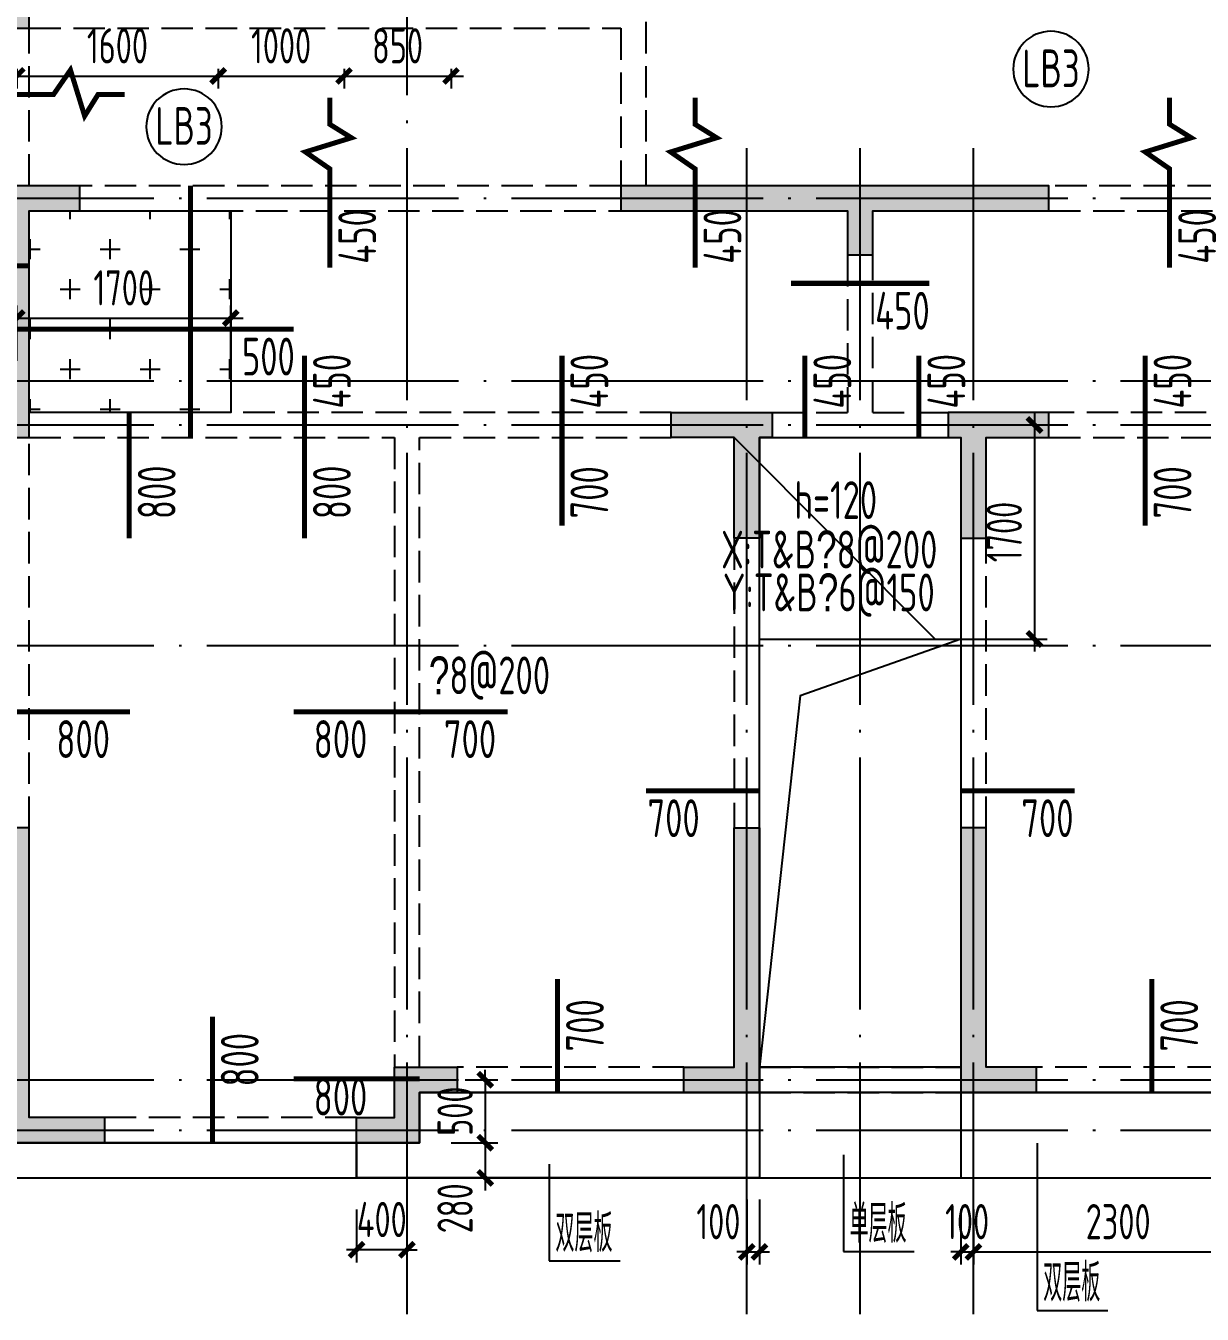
# Model space of a CAD drawing. Extents: x 154268 to 5133249, y -1832900 to 601179.
# Drawn here: x 297262 to 306609, y 551787 to 562019 of the extents above; entities that cross this region are included whole.
import ezdxf
from ezdxf.enums import TextEntityAlignment as Align

# ---------------------------------------------------------------- set-up
doc = ezdxf.new("R2010")
doc.units = 0
doc.header["$LTSCALE"] = 1000
doc.linetypes.add('DASH', pattern=[0.35, 0.25, -0.1])
doc.linetypes.add('DOTE', pattern=[2.42, 2, -0.2, 0.02, -0.2])
for name, color, linetype in [('A-ANNO-AXIS', 94, 'Continuous'), ('A-ANNO-DOTE', 15, 'DOTE'), ('DIM', 3, 'Continuous'), ('FLOOR_NUM', 7, 'Continuous'), ('HATCH', 254, 'Continuous'), ('S-BASE-SING-实线', 7, 'Continuous'), ('S-BEAM-实线', 4, 'Continuous'), ('S-FLOOR-UP-文字', 7, 'Continuous'), ('S-FLOOR-UP-标注', 3, 'Continuous'), ('S-FLOOR-UP-钢筋', 13, 'Continuous'), ('S-FLOOR-说明', 7, 'Continuous'), ('S-HOLE-洞口', 20, 'Continuous'), ('S-WALL-砼墙', 60, 'Continuous'), ('THIN', 7, 'Continuous'), ('WCOL', 7, 'Continuous'), ('卫生间边线', 2, 'Continuous')]:
    doc.layers.add(name, color=color, linetype=linetype)
doc.styles.add('DIM_FONT', font='SIMPLEX', dxfattribs={"width": 0.7, "bigfont": 'GBCBIG'})
doc.styles.add('TSSD_Dimension', font='tssdeng.shx', dxfattribs={"width": 0.7, "bigfont": 'Hztxt.shx'})
doc.styles.add('TSSD_Label', font='tssdeng.shx', dxfattribs={"width": 0.7, "bigfont": 'hztxt.shx'})
doc.styles.add('TSSD_Num', font='tssdeng.shx', dxfattribs={"width": 0.7, "bigfont": 'Hztxt.shx'})
doc.dimstyles.get("Standard").update_dxf_attribs({"dimtxt": 300, "dimasz": 100, "dimexe": 100, "dimexo": 250, "dimgap": 100, "dimtad": 1, "dimdec": 0, "dimzin": 0, "dimdsep": 46, "dimtxsty": 'TSSD_Dimension', "dimblk": 'ARCHTICK', "dimblk1": 'ARCHTICK', "dimblk2": 'ARCHTICK', "dimcen": 0, "dimdle": 100, "dimclrt": 7, "dimadec": 0, "dimazin": 0, "dimtfac": 1, "dimtdec": 0, "dimtix": 1, "dimtmove": 2, "dimatfit": 3, "dimfxl": 1, "dimtolj": 1, "dimtzin": 0, "dimarcsym": 0})
doc.dimstyles.new('TSSD_100_100$0', dxfattribs={"dimtxt": 280, "dimasz": 80, "dimexe": 100, "dimexo": 250, "dimgap": 100, "dimtad": 1, "dimdec": 0, "dimzin": 0, "dimdsep": 46, "dimtxsty": 'TSSD_Dimension', "dimblk": 'ARCHTICK', "dimcen": 0, "dimdle": 100, "dimclrd": 3, "dimclre": 3, "dimclrt": 7, "dimadec": 0, "dimazin": 0, "dimtfac": 1, "dimtdec": 0, "dimtix": 1, "dimtmove": 2, "dimatfit": 3, "dimldrblk": 'ARCHTICK', "dimfxl": 100, "dimtolj": 1, "dimtzin": 0, "dimarcsym": 0})

# ---------------------------------------------------------------- blocks, each defined once
blk = doc.blocks.new('T4zw1')
at = {"layer": 'A-ANNO-DOTE'}
for p, q in [((1587457, -2354199), (1587457, -2338823)), ((1590157, -2354199), (1590157, -2344891)), ((1591057, -2354199), (1591057, -2344891)), ((1591957, -2354199), (1591957, -2344891)), ((1554406, -2345337), (1601542, -2345337)), ((1554406, -2346787), (1601542, -2346787)), ((1554406, -2347137), (1601542, -2347137)), ((1554406, -2348887), (1601542, -2348887)), ((1554406, -2352337), (1601542, -2352337)), ((1554406, -2352737), (1601542, -2352737))]:
    blk.add_line(p, q, dxfattribs=at)
blk = doc.blocks.new('*D4880')
at = {"layer": 'Defpoints', "color": 0, "transparency": 16777216}
for p in [(30054, 900), (30354, 900), (30054, 100)]:
    blk.add_point(p, dxfattribs=at)
at = {"layer": 'S-FLOOR-UP-标注', "color": 3, "transparency": 16777216, "insert": (30272, 559), "char_height": 300, "attachment_point": 5, "rotation": 90, "style": 'TSSD_Dimension'}
blk.add_mtext('\\A1;800', dxfattribs=at)
blk = doc.blocks.new('_None')
blk = doc.blocks.new('*D4881')
at = {"layer": 'Defpoints', "color": 0, "transparency": 16777216}
for p in [(32796, 1200), (33096, 1200), (32796, 500)]:
    blk.add_point(p, dxfattribs=at)
at = {"layer": 'S-FLOOR-UP-标注', "color": 3, "transparency": 16777216, "insert": (33014, 832), "char_height": 300, "attachment_point": 5, "rotation": 90, "style": 'TSSD_Dimension'}
blk.add_mtext('\\A1;700', dxfattribs=at)
blk = doc.blocks.new('*D4843')
at = {"layer": 'Defpoints', "color": 0, "transparency": 16777216}
for p in [(37518, 1200), (37818, 1200), (37518, 500)]:
    blk.add_point(p, dxfattribs=at)
at = {"layer": 'S-FLOOR-UP-标注', "color": 3, "transparency": 16777216, "insert": (37735, 832), "char_height": 300, "attachment_point": 5, "rotation": 90, "style": 'TSSD_Dimension'}
blk.add_mtext('\\A1;700', dxfattribs=at)
blk = doc.blocks.new('*D4901')
at = {"layer": 'Defpoints', "color": 0, "transparency": 16777216}
for p in [(36206, 2695), (36906, 2695), (36906, 2395)]:
    blk.add_point(p, dxfattribs=at)
at = {"layer": 'S-FLOOR-UP-标注', "color": 3, "transparency": 16777216, "insert": (36688, 2477), "char_height": 300, "attachment_point": 5, "style": 'TSSD_Dimension'}
blk.add_mtext('\\A1;700', dxfattribs=at)
blk = doc.blocks.new('*D4902')
at = {"layer": 'Defpoints', "color": 0, "transparency": 16777216}
for p in [(33500, 2695), (34200, 2695), (33500, 2395)]:
    blk.add_point(p, dxfattribs=at)
at = {"layer": 'S-FLOOR-UP-标注', "color": 3, "transparency": 16777216, "insert": (33718, 2477), "char_height": 300, "attachment_point": 5, "style": 'TSSD_Dimension'}
blk.add_mtext('\\A1;700', dxfattribs=at)
blk = doc.blocks.new('*D4904')
at = {"layer": 'Defpoints', "color": 0, "transparency": 16777216}
for p in [(28600, 3322), (29400, 3322), (28600, 3022)]:
    blk.add_point(p, dxfattribs=at)
at = {"layer": 'S-FLOOR-UP-标注', "color": 3, "transparency": 16777216, "insert": (29028, 3105), "char_height": 300, "attachment_point": 5, "style": 'TSSD_Dimension'}
blk.add_mtext('\\A1;800', dxfattribs=at)
blk = doc.blocks.new('*D4905')
at = {"layer": 'Defpoints', "color": 0, "transparency": 16777216}
for p in [(31700, 3322), (32400, 3322), (32400, 3022)]:
    blk.add_point(p, dxfattribs=at)
at = {"layer": 'S-FLOOR-UP-标注', "color": 3, "transparency": 16777216, "insert": (32101, 3105), "char_height": 300, "attachment_point": 5, "style": 'TSSD_Dimension'}
blk.add_mtext('\\A1;700', dxfattribs=at)
blk = doc.blocks.new('*D4906')
at = {"layer": 'Defpoints', "color": 0, "transparency": 16777216}
for p in [(30700, 3322), (31500, 3322), (31500, 3022)]:
    blk.add_point(p, dxfattribs=at)
at = {"layer": 'S-FLOOR-UP-标注', "color": 3, "transparency": 16777216, "insert": (31072, 3105), "char_height": 300, "attachment_point": 5, "style": 'TSSD_Dimension'}
blk.add_mtext('\\A1;800', dxfattribs=at)
blk = doc.blocks.new('*D4929')
at = {"layer": 'Defpoints', "color": 0, "transparency": 16777216}
for p in [(30786, 5500), (30786, 4700), (31086, 4700)]:
    blk.add_point(p, dxfattribs=at)
at = {"layer": 'S-FLOOR-UP-标注', "color": 3, "transparency": 16777216, "insert": (31004, 5065), "char_height": 300, "attachment_point": 5, "rotation": 90, "style": 'TSSD_Dimension'}
blk.add_mtext('\\A1;800', dxfattribs=at)
blk = doc.blocks.new('*D4930')
at = {"layer": 'Defpoints', "color": 0, "transparency": 16777216}
for p in [(32832, 5500), (32832, 4800), (33132, 4800)]:
    blk.add_point(p, dxfattribs=at)
at = {"layer": 'S-FLOOR-UP-标注', "color": 3, "transparency": 16777216, "insert": (33049, 5065), "char_height": 300, "attachment_point": 5, "rotation": 90, "style": 'TSSD_Dimension'}
blk.add_mtext('\\A1;700', dxfattribs=at)
blk = doc.blocks.new('*D4931')
at = {"layer": 'Defpoints', "color": 0, "transparency": 16777216}
for p in [(37465, 5500), (37465, 4800), (37765, 4800)]:
    blk.add_point(p, dxfattribs=at)
at = {"layer": 'S-FLOOR-UP-标注', "color": 3, "transparency": 16777216, "insert": (37682, 5065), "char_height": 300, "attachment_point": 5, "rotation": 90, "style": 'TSSD_Dimension'}
blk.add_mtext('\\A1;700', dxfattribs=at)
blk = doc.blocks.new('*D4944')
at = {"layer": 'Defpoints', "color": 0, "transparency": 16777216}
for p in [(30987, 7300), (30987, 6850), (31287, 6850)]:
    blk.add_point(p, dxfattribs=at)
at = {"layer": 'S-FLOOR-UP-标注', "color": 3, "transparency": 16777216, "insert": (31205, 7097), "char_height": 300, "attachment_point": 5, "rotation": 90, "style": 'TSSD_Dimension'}
blk.add_mtext('\\A1;450', dxfattribs=at)
blk = doc.blocks.new('*D4945')
at = {"layer": 'Defpoints', "color": 0, "transparency": 16777216}
for p in [(33889, 7300), (33889, 6850), (34189, 6850)]:
    blk.add_point(p, dxfattribs=at)
at = {"layer": 'S-FLOOR-UP-标注', "color": 3, "transparency": 16777216, "insert": (34106, 7097), "char_height": 300, "attachment_point": 5, "rotation": 90, "style": 'TSSD_Dimension'}
blk.add_mtext('\\A1;450', dxfattribs=at)
blk = doc.blocks.new('*D4946')
at = {"layer": 'Defpoints', "color": 0, "transparency": 16777216}
for p in [(37659, 7300), (37659, 6850), (37959, 6850)]:
    blk.add_point(p, dxfattribs=at)
at = {"layer": 'S-FLOOR-UP-标注', "color": 3, "transparency": 16777216, "insert": (37877, 7097), "char_height": 300, "attachment_point": 5, "rotation": 90, "style": 'TSSD_Dimension'}
blk.add_mtext('\\A1;450', dxfattribs=at)
blk = doc.blocks.new('*D4958')
at = {"layer": 'Defpoints', "color": 0, "transparency": 16777216}
for p in [(35300, 6725), (35750, 6725), (35300, 6425)]:
    blk.add_point(p, dxfattribs=at)
at = {"layer": 'S-FLOOR-UP-标注', "color": 3, "transparency": 16777216, "insert": (35536, 6507), "char_height": 300, "attachment_point": 5, "style": 'TSSD_Dimension'}
blk.add_mtext('\\A1;450', dxfattribs=at)
blk = doc.blocks.new('ts_boardnum_c600x300')
at = {"color": 0, "linetype": 'ByBlock', "lineweight": -2}
blk.add_circle((0, 0), 300, dxfattribs=at)
at = {"color": 0, "linetype": 'ByBlock', "lineweight": -2, "style": 'TSSD_Num', "width": 0.7}
blk.add_attdef('A', text='', height=300, dxfattribs=at).set_placement((0, 0), align=Align.MIDDLE_CENTER)
blk = doc.blocks.new('*D4963')
at = {"layer": 'Defpoints', "color": 0, "transparency": 16777216}
for p in [(30700, 484), (31500, 484), (31500, 184)]:
    blk.add_point(p, dxfattribs=at)
at = {"layer": 'S-FLOOR-UP-标注', "color": 3, "transparency": 16777216, "insert": (31072, 266), "char_height": 300, "attachment_point": 5, "style": 'TSSD_Dimension'}
blk.add_mtext('\\A1;800', dxfattribs=at)
blk = doc.blocks.new('*D4972')
at = {"layer": 'Defpoints', "color": 0, "transparency": 16777216}
for p in [(37465, 6150), (37465, 5700), (37765, 5700)]:
    blk.add_point(p, dxfattribs=at)
at = {"layer": 'S-FLOOR-UP-标注', "color": 3, "transparency": 16777216, "insert": (37682, 5947), "char_height": 300, "attachment_point": 5, "rotation": 90, "style": 'TSSD_Dimension'}
blk.add_mtext('\\A1;450', dxfattribs=at)
blk = doc.blocks.new('*D4974')
at = {"layer": 'Defpoints', "color": 0, "transparency": 16777216}
for p in [(32832, 6150), (32832, 5700), (33132, 5700)]:
    blk.add_point(p, dxfattribs=at)
at = {"layer": 'S-FLOOR-UP-标注', "color": 3, "transparency": 16777216, "insert": (33049, 5947), "char_height": 300, "attachment_point": 5, "rotation": 90, "style": 'TSSD_Dimension'}
blk.add_mtext('\\A1;450', dxfattribs=at)
blk = doc.blocks.new('*D4975')
at = {"layer": 'Defpoints', "color": 0, "transparency": 16777216}
for p in [(30786, 6150), (30786, 5700), (31086, 5700)]:
    blk.add_point(p, dxfattribs=at)
at = {"layer": 'S-FLOOR-UP-标注', "color": 3, "transparency": 16777216, "insert": (31004, 5947), "char_height": 300, "attachment_point": 5, "rotation": 90, "style": 'TSSD_Dimension'}
blk.add_mtext('\\A1;450', dxfattribs=at)
blk = doc.blocks.new('*D4909')
at = {"layer": 'Defpoints', "color": 0, "transparency": 16777216}
for p in [(30200, 6360), (30700, 6360), (30200, 6060)]:
    blk.add_point(p, dxfattribs=at)
at = {"layer": 'S-FLOOR-UP-标注', "color": 3, "transparency": 16777216, "insert": (30499, 6143), "char_height": 300, "attachment_point": 5, "style": 'TSSD_Dimension'}
blk.add_mtext('\\A1;500', dxfattribs=at)
blk = doc.blocks.new('*D4923')
at = {"layer": 'Defpoints', "color": 0, "transparency": 16777216}
for p in [(29394, 5500), (29394, 4700), (29694, 4700)]:
    blk.add_point(p, dxfattribs=at)
at = {"layer": 'S-FLOOR-UP-标注', "color": 3, "transparency": 16777216, "insert": (29612, 5065), "char_height": 300, "attachment_point": 5, "rotation": 90, "style": 'TSSD_Dimension'}
blk.add_mtext('\\A1;800', dxfattribs=at)
blk = doc.blocks.new('*D4841')
at = {"layer": 'Defpoints', "color": 0, "transparency": 16777216}
for p in [(34762, 6150), (34762, 5700), (35062, 5700)]:
    blk.add_point(p, dxfattribs=at)
at = {"layer": 'S-FLOOR-UP-标注', "color": 3, "transparency": 16777216, "insert": (34979, 5947), "char_height": 300, "attachment_point": 5, "rotation": 90, "style": 'TSSD_Dimension'}
blk.add_mtext('\\A1;450', dxfattribs=at)
blk = doc.blocks.new('*D4842')
at = {"layer": 'Defpoints', "color": 0, "transparency": 16777216}
for p in [(35667, 6150), (35667, 5700), (35967, 5700)]:
    blk.add_point(p, dxfattribs=at)
at = {"layer": 'S-FLOOR-UP-标注', "color": 3, "transparency": 16777216, "insert": (35885, 5947), "char_height": 300, "attachment_point": 5, "rotation": 90, "style": 'TSSD_Dimension'}
blk.add_mtext('\\A1;450', dxfattribs=at)
blk = doc.blocks.new('T4sbzpm1')
at = {"layer": 'S-BEAM-实线', "linetype": 'DASH'}
for p, q in [((33600, 7600), (33600, 9650)), ((28700, 8850), (33400, 8850)), ((28700, 7600), (28700, 8850)), ((33400, 8850), (33400, 7600)), ((33400, 7600), (29100, 7600)), ((40250, 7600), (36800, 7600)), ((29100, 7400), (33500, 7400)), ((36800, 7400), (40250, 7400)), ((35200, 7050), (35200, 5800)), ((35400, 5800), (35400, 7050)), ((33800, 5800), (28700, 5800)), ((34600, 5800), (35200, 5800)), ((35400, 5800), (36000, 5800)), ((41900, 5800), (36800, 5800)), ((28700, 5600), (31600, 5600)), ((28700, 2500), (28700, 5600)), ((31600, 5600), (31600, 600)), ((31800, 600), (31800, 5600)), ((31800, 5600), (33800, 5600)), ((34600, 5600), (36000, 5600)), ((36800, 5600), (38800, 5600)), ((34300, 4800), (34300, 2500)), ((34500, 2500), (34500, 4800)), ((36100, 4800), (36100, 2500)), ((36300, 2500), (36300, 4800)), ((33900, 600), (32100, 600)), ((34500, 600), (36100, 600)), ((38500, 600), (36700, 600)), ((32100, 400), (33900, 400)), ((34500, 400), (36100, 400)), ((36700, 400), (38500, 400)), ((31300, 200), (29300, 200)), ((29300, 0), (31300, 0))]:
    blk.add_line(p, q, dxfattribs=at)
at = {"layer": 'S-WALL-砼墙'}
for points in [[(29250, 12350), (29250, 12550), (28500, 12550), (28500, 9750), (27150, 9750), (27150, 9550), (28500, 9550), (28500, 8850), (28700, 8850), (28700, 9550), (30100, 9550), (30100, 9750), (28700, 9750), (28700, 12350)], [(29100, 7400), (29100, 7600), (28500, 7600), (28500, 5600), (28700, 5600), (28700, 7400)], [(36800, 7400), (36800, 7600), (33400, 7600), (33400, 7400), (35200, 7400), (35200, 7050), (35400, 7050), (35400, 7400)], [(33800, 5600), (33800, 5800), (34600, 5800), (34600, 5600), (34500, 5600), (34500, 4800), (34300, 4800), (34300, 5600)], [(36800, 5600), (36800, 5800), (36000, 5800), (36000, 5600), (36100, 5600), (36100, 4800), (36300, 4800), (36300, 5600)], [(28700, 2500), (28500, 2500), (28500, 200), (28000, 200), (28000, 0), (29300, 0), (29300, 200), (28700, 200)], [(33900, 400), (33900, 600), (34300, 600), (34300, 2500), (34500, 2500), (34500, 400)], [(36700, 400), (36700, 600), (36300, 600), (36300, 2500), (36100, 2500), (36100, 400)], [(31300, 0), (31300, 200), (31600, 200), (31600, 600), (32100, 600), (32100, 400), (31800, 400), (31800, 0)]]:
    blk.add_lwpolyline(points, close=True, dxfattribs=at)
blk = doc.blocks.new('_ArchTick')
at = {"color": 0, "linetype": 'ByBlock', "const_width": 0.5}
blk.add_lwpolyline([(-0.71, -0.71), (0.71, 0.71)], dxfattribs=at)
blk = doc.blocks.new('*D6001')
at = {"layer": 'Defpoints', "color": 0, "transparency": 16777216}
for p in [(28500, 8679), (30100, 8679), (30100, 8371)]:
    blk.add_point(p, dxfattribs=at)
at = {"layer": 'DIM', "color": 3, "lineweight": -2, "transparency": 16777216}
for p, q in [((28500, 8429), (28500, 8271)), ((30100, 8429), (30100, 8271)), ((28400, 8371), (30200, 8371))]:
    blk.add_line(p, q, dxfattribs=at)
at = {"layer": 'DIM', "color": 3, "lineweight": -2, "transparency": 16777216, "xscale": 80, "yscale": 80, "zscale": 80, "rotation": 180}
blk.add_blockref('_ArchTick', (28500, 8371), dxfattribs=at)
at = {"layer": 'DIM', "color": 3, "lineweight": -2, "transparency": 16777216, "xscale": 80, "yscale": 80, "zscale": 80}
blk.add_blockref('_ArchTick', (30100, 8371), dxfattribs=at)
at = {"layer": 'DIM', "color": 7, "transparency": 16777216, "insert": (29300, 8611), "char_height": 280, "attachment_point": 5, "style": 'TSSD_Dimension'}
blk.add_mtext('\\A1;1600', dxfattribs=at)
blk = doc.blocks.new('*D6002')
at = {"layer": 'Defpoints', "color": 0, "transparency": 16777216}
for p in [(30100, 8679), (31100, 8679), (31100, 8371)]:
    blk.add_point(p, dxfattribs=at)
at = {"layer": 'DIM', "color": 3, "lineweight": -2, "transparency": 16777216}
for p, q in [((30100, 8429), (30100, 8271)), ((31100, 8429), (31100, 8271)), ((30000, 8371), (31200, 8371))]:
    blk.add_line(p, q, dxfattribs=at)
at = {"layer": 'DIM', "color": 3, "lineweight": -2, "transparency": 16777216, "xscale": 80, "yscale": 80, "zscale": 80, "rotation": 180}
blk.add_blockref('_ArchTick', (30100, 8371), dxfattribs=at)
at = {"layer": 'DIM', "color": 3, "lineweight": -2, "transparency": 16777216, "xscale": 80, "yscale": 80, "zscale": 80}
blk.add_blockref('_ArchTick', (31100, 8371), dxfattribs=at)
at = {"layer": 'DIM', "color": 7, "transparency": 16777216, "insert": (30600, 8611), "char_height": 280, "attachment_point": 5, "style": 'TSSD_Dimension'}
blk.add_mtext('\\A1;1000', dxfattribs=at)
blk = doc.blocks.new('*D6003')
at = {"layer": 'Defpoints', "color": 0, "transparency": 16777216}
for p in [(31100, 8679), (31950, 8679), (31950, 8371)]:
    blk.add_point(p, dxfattribs=at)
at = {"layer": 'DIM', "color": 3, "lineweight": -2, "transparency": 16777216}
for p, q in [((31100, 8429), (31100, 8271)), ((31950, 8429), (31950, 8271)), ((31000, 8371), (32050, 8371))]:
    blk.add_line(p, q, dxfattribs=at)
at = {"layer": 'DIM', "color": 3, "lineweight": -2, "transparency": 16777216, "xscale": 80, "yscale": 80, "zscale": 80, "rotation": 180}
blk.add_blockref('_ArchTick', (31100, 8371), dxfattribs=at)
at = {"layer": 'DIM', "color": 3, "lineweight": -2, "transparency": 16777216, "xscale": 80, "yscale": 80, "zscale": 80}
blk.add_blockref('_ArchTick', (31950, 8371), dxfattribs=at)
at = {"layer": 'DIM', "color": 7, "transparency": 16777216, "insert": (31525, 8611), "char_height": 280, "attachment_point": 5, "style": 'TSSD_Dimension'}
blk.add_mtext('\\A1;850', dxfattribs=at)
blk = doc.blocks.new('*D381')
at = {"layer": 'Defpoints', "color": 0, "transparency": 16777216}
for p in [(30200, -5901), (28500, -6491), (30200, -6491)]:
    blk.add_point(p, dxfattribs=at)
at = {"layer": 'DIM', "color": 3, "lineweight": -2, "transparency": 16777216}
for p, q in [((28500, -6241), (28500, -5801)), ((30200, -6241), (30200, -5801)), ((28400, -5901), (30300, -5901))]:
    blk.add_line(p, q, dxfattribs=at)
at = {"layer": 'DIM', "color": 3, "lineweight": -2, "transparency": 16777216, "xscale": 80, "yscale": 80, "zscale": 80, "rotation": 180}
blk.add_blockref('_ArchTick', (28500, -5901), dxfattribs=at)
at = {"layer": 'DIM', "color": 3, "lineweight": -2, "transparency": 16777216, "xscale": 80, "yscale": 80, "zscale": 80}
blk.add_blockref('_ArchTick', (30200, -5901), dxfattribs=at)
at = {"layer": 'DIM', "color": 7, "transparency": 16777216, "insert": (29350, -5661), "char_height": 280, "attachment_point": 5, "style": 'TSSD_Dimension'}
blk.add_mtext('\\A1;1700', dxfattribs=at)
blk = doc.blocks.new('*D4724')
at = {"layer": 'Defpoints', "color": 0, "transparency": 16777216}
for p in [(31800, 0), (31894, -280), (32322, -280)]:
    blk.add_point(p, dxfattribs=at)
at = {"layer": 'DIM', "color": 3, "lineweight": -2, "transparency": 16777216}
for p, q in [((32050, 0), (32422, 0)), ((32322, 100), (32322, -380)), ((32144, -280), (32422, -280))]:
    blk.add_line(p, q, dxfattribs=at)
at = {"layer": 'DIM', "color": 3, "lineweight": -2, "transparency": 16777216, "xscale": 80, "yscale": 80, "zscale": 80}
for p, rotation in [((32322, 0), 90), ((32322, -280), 270)]:
    blk.add_blockref('_ArchTick', p, dxfattribs=dict(at, rotation=rotation))
at = {"layer": 'DIM', "color": 7, "transparency": 16777216, "insert": (32082, -521), "char_height": 280, "attachment_point": 5, "rotation": 90, "style": 'TSSD_Dimension'}
blk.add_mtext('\\A1;280', dxfattribs=at)
blk = doc.blocks.new('*D4725')
at = {"layer": 'Defpoints', "color": 0, "transparency": 16777216}
for p in [(31300, -280), (31700, -280), (31300, -850)]:
    blk.add_point(p, dxfattribs=at)
at = {"layer": 'DIM', "color": 3, "lineweight": -2, "transparency": 16777216}
for p, q in [((31300, -530), (31300, -950)), ((31700, -530), (31700, -950)), ((31300, -850), (31220, -850)), ((31700, -850), (31300, -850)), ((31700, -850), (31780, -850))]:
    blk.add_line(p, q, dxfattribs=at)
at = {"layer": 'DIM', "color": 3, "lineweight": -2, "transparency": 16777216, "xscale": 80, "yscale": 80, "zscale": 80}
blk.add_blockref('_ArchTick', (31300, -850), dxfattribs=at)
at = {"layer": 'DIM', "color": 3, "lineweight": -2, "transparency": 16777216, "xscale": 80, "yscale": 80, "zscale": 80, "rotation": 180}
blk.add_blockref('_ArchTick', (31700, -850), dxfattribs=at)
at = {"layer": 'DIM', "color": 7, "transparency": 16777216, "insert": (31500, -610), "char_height": 280, "attachment_point": 5, "style": 'TSSD_Dimension'}
blk.add_mtext('\\A1;400', dxfattribs=at)
blk = doc.blocks.new('*D4726')
at = {"layer": 'Defpoints', "color": 0, "transparency": 16777216}
for p in [(34400, -201), (34500, -201), (34500, -867)]:
    blk.add_point(p, dxfattribs=at)
at = {"layer": 'DIM', "color": 3, "lineweight": -2, "transparency": 16777216}
for p, q in [((34400, -451), (34400, -967)), ((34500, -451), (34500, -967)), ((34400, -867), (34320, -867)), ((34400, -867), (34500, -867)), ((34500, -867), (34580, -867))]:
    blk.add_line(p, q, dxfattribs=at)
at = {"layer": 'DIM', "color": 3, "lineweight": -2, "transparency": 16777216, "xscale": 80, "yscale": 80, "zscale": 80}
blk.add_blockref('_ArchTick', (34400, -867), dxfattribs=at)
at = {"layer": 'DIM', "color": 3, "lineweight": -2, "transparency": 16777216, "xscale": 80, "yscale": 80, "zscale": 80, "rotation": 180}
blk.add_blockref('_ArchTick', (34500, -867), dxfattribs=at)
at = {"layer": 'DIM', "color": 7, "transparency": 16777216, "insert": (34174, -627), "char_height": 280, "attachment_point": 5, "style": 'TSSD_Dimension'}
blk.add_mtext('\\A1;100', dxfattribs=at)
blk = doc.blocks.new('*D4727')
at = {"layer": 'Defpoints', "color": 0, "transparency": 16777216}
for p in [(36100, -280), (36200, -280), (36200, -867)]:
    blk.add_point(p, dxfattribs=at)
at = {"layer": 'DIM', "color": 3, "lineweight": -2, "transparency": 16777216}
for p, q in [((36100, -530), (36100, -967)), ((36200, -530), (36200, -967)), ((36100, -867), (36020, -867)), ((36100, -867), (36200, -867)), ((36200, -867), (36280, -867))]:
    blk.add_line(p, q, dxfattribs=at)
at = {"layer": 'DIM', "color": 3, "lineweight": -2, "transparency": 16777216, "xscale": 80, "yscale": 80, "zscale": 80}
blk.add_blockref('_ArchTick', (36100, -867), dxfattribs=at)
at = {"layer": 'DIM', "color": 3, "lineweight": -2, "transparency": 16777216, "xscale": 80, "yscale": 80, "zscale": 80, "rotation": 180}
blk.add_blockref('_ArchTick', (36200, -867), dxfattribs=at)
at = {"layer": 'DIM', "color": 7, "transparency": 16777216, "insert": (36150, -627), "char_height": 280, "attachment_point": 5, "style": 'TSSD_Dimension'}
blk.add_mtext('\\A1;100', dxfattribs=at)
blk = doc.blocks.new('*D4728')
at = {"layer": 'Defpoints', "color": 0, "transparency": 16777216}
for p in [(36200, -280), (38500, -280), (38500, -867)]:
    blk.add_point(p, dxfattribs=at)
at = {"layer": 'DIM', "color": 3, "lineweight": -2, "transparency": 16777216}
for p, q in [((36200, -530), (36200, -967)), ((38500, -530), (38500, -967)), ((36100, -867), (38600, -867))]:
    blk.add_line(p, q, dxfattribs=at)
at = {"layer": 'DIM', "color": 3, "lineweight": -2, "transparency": 16777216, "xscale": 80, "yscale": 80, "zscale": 80, "rotation": 180}
blk.add_blockref('_ArchTick', (36200, -867), dxfattribs=at)
at = {"layer": 'DIM', "color": 3, "lineweight": -2, "transparency": 16777216, "xscale": 80, "yscale": 80, "zscale": 80}
blk.add_blockref('_ArchTick', (38500, -867), dxfattribs=at)
at = {"layer": 'DIM', "color": 7, "transparency": 16777216, "insert": (37350, -627), "char_height": 280, "attachment_point": 5, "style": 'TSSD_Dimension'}
blk.add_mtext('\\A1;2300', dxfattribs=at)
blk = doc.blocks.new('*D4743')
at = {"layer": 'Defpoints', "color": 0, "transparency": 16777216}
for p in [(31912, 500), (31800, 0), (32322, 0)]:
    blk.add_point(p, dxfattribs=at)
at = {"layer": 'DIM', "color": 3, "lineweight": -2, "transparency": 16777216}
for p, q in [((32322, 500), (32322, 580)), ((32162, 500), (32422, 500)), ((32322, 500), (32322, 0)), ((32050, 0), (32422, 0)), ((32322, 0), (32322, -80))]:
    blk.add_line(p, q, dxfattribs=at)
at = {"layer": 'DIM', "color": 3, "lineweight": -2, "transparency": 16777216, "xscale": 80, "yscale": 80, "zscale": 80}
for p, rotation in [((32322, 500), 270), ((32322, 0), 90)]:
    blk.add_blockref('_ArchTick', p, dxfattribs=dict(at, rotation=rotation))
at = {"layer": 'DIM', "color": 7, "transparency": 16777216, "insert": (32082, 250), "char_height": 280, "attachment_point": 5, "rotation": 90, "style": 'TSSD_Dimension'}
blk.add_mtext('\\A1;500', dxfattribs=at)
blk = doc.blocks.new('*D7033')
at = {"layer": 'Defpoints', "color": 0, "transparency": 16777216}
for p in [(303691, 558849), (303691, 557149), (305276, 557149)]:
    blk.add_point(p, dxfattribs=at)
at = {"layer": 'DIM', "color": 3, "lineweight": -2, "transparency": 16777216}
for p, q in [((305276, 558949), (305276, 557049)), ((303941, 558849), (305376, 558849)), ((303941, 557149), (305376, 557149))]:
    blk.add_line(p, q, dxfattribs=at)
at = {"layer": 'DIM', "color": 3, "lineweight": -2, "transparency": 16777216, "xscale": 80, "yscale": 80, "zscale": 80}
for p, rotation in [((305276, 558849), 90), ((305276, 557149), 270)]:
    blk.add_blockref('_ArchTick', p, dxfattribs=dict(at, rotation=rotation))
at = {"layer": 'DIM', "color": 7, "transparency": 16777216, "insert": (305036, 557999), "char_height": 280, "attachment_point": 5, "rotation": 90, "style": 'TSSD_Dimension'}
blk.add_mtext('\\A1;1700', dxfattribs=at)
blk = doc.blocks.new('T4sbzbj')
at = {"layer": 'S-FLOOR-UP-钢筋', "color": 1, "const_width": 40}
for points in [[(27550.1, 8225), (28792.7, 8225), (28926.7, 8418.7), (29039.4, 8053.4), (29146.2, 8225), (29357.5, 8225)], [(30987, 6850), (30987, 7633.9), (30793.3, 7767.9), (31158.6, 7880.6), (30987, 7987.5), (30987, 8198.7)], [(33888.5, 6850), (33888.5, 7633.9), (33694.8, 7767.9), (34060.1, 7880.6), (33888.5, 7987.5), (33888.5, 8198.7)], [(37658.7, 6850), (37658.7, 7633.9), (37465, 7767.9), (37830.3, 7880.6), (37658.7, 7987.5), (37658.7, 8198.7)], [(29880.8, 7500), (29880.8, 5500)], [(27555.8, 6864.4), (28600, 6864.4)], [(34650.1, 6724.7), (35749.9, 6724.7)], [(28400, 6360.4), (30700, 6360.4)], [(30786.4, 4700.1), (30786.4, 6149.9)], [(32831.5, 4800.1), (32831.5, 6149.9)], [(34761.6, 5500), (34761.6, 6149.9)], [(35667.1, 5500), (35667.1, 6149.9)], [(37464.6, 4800.1), (37464.6, 6149.9)], [(29394.2, 4700.1), (29394.2, 5700)], [(27650.1, 3322.4), (29399.9, 3322.4)], [(32399.9, 3322.4), (30700.1, 3322.4)], [(33500.1, 2694.8), (34400, 2694.8)], [(36905.6, 2694.8), (36005.7, 2694.8)], [(32795.8, 1199.9), (32795.8, 300)], [(37517.6, 1199.9), (37517.6, 300)], [(30054, 899.9), (30054, -100)], [(31700, 408.2), (30700.1, 408.2)]]:
    blk.add_lwpolyline(points, dxfattribs=at)
at = {"layer": 'S-FLOOR-UP-文字', "color": 1}
ref = blk.add_blockref('ts_boardnum_c600x300', (36716.2, 8426.1), dxfattribs=dict(at, xscale=-1))
ref.add_attrib('LB2', 'LB3', dxfattribs={"layer": 'FLOOR_NUM', "height": 300, "style": 'TSSD_Num', "width": 0.7}).set_placement((36716.2, 8432.1), align=Align.MIDDLE_CENTER)
ref = blk.add_blockref('ts_boardnum_c600x300', (29829, 7968.7), dxfattribs=dict(at, xscale=-1))
ref.add_attrib('LB2', 'LB3', dxfattribs={"layer": 'FLOOR_NUM', "height": 300, "style": 'TSSD_Num', "width": 0.7}).set_placement((29829, 7974.7), align=Align.MIDDLE_CENTER)
at = {"layer": 'S-FLOOR-UP-文字', "color": 7, "style": 'TSSD_Label', "width": 0.7}
blk.add_text('\ue53a8@200', height=300, dxfattribs=at).set_placement((31773.6, 3371.4), align=Align.BOTTOM_LEFT)
at = {"layer": 'S-FLOOR-UP-标注'}
for base, p1, p2, angle, picture, middle in [((31287, 6850.1), (30987, 7300), (30987, 6850.1), 90, '*D4944', (31204.8, 7097)), ((34188.5, 6850.1), (33888.5, 7300), (33888.5, 6850.1), 90, '*D4945', (34106.4, 7097)), ((37958.7, 6850.1), (37658.7, 7300), (37658.7, 6850.1), 90, '*D4946', (37876.6, 7097)), ((31086.4, 5700), (30786.4, 6149.9), (30786.4, 5700), 90, '*D4975', (31004.2, 5946.9)), ((33131.5, 5700), (32831.5, 6149.9), (32831.5, 5700), 90, '*D4974', (33049.4, 5946.9)), ((35061.6, 5700), (34761.6, 6149.9), (34761.6, 5700), 90, '*D4841', (34979.4, 5946.9)), ((35967.1, 5700), (35667.1, 6149.9), (35667.1, 5700), 90, '*D4842', (35885, 5946.9)), ((37764.6, 5700), (37464.6, 6149.9), (37464.6, 5700), 90, '*D4972', (37682.5, 5946.9)), ((29694.2, 4700.1), (29394.2, 5500), (29394.2, 4700.1), 90, '*D4923', (29612, 5065.5)), ((31086.4, 4700.1), (30786.4, 5500), (30786.4, 4700.1), 90, '*D4929', (31004.2, 5065.5)), ((33131.5, 4800.1), (32831.5, 5500), (32831.5, 4800.1), 90, '*D4930', (33049.4, 5065.5)), ((37764.6, 4800.1), (37464.6, 5500), (37464.6, 4800.1), 90, '*D4931', (37682.5, 5065.5)), ((31500, 3022.4), (30700.1, 3322.4), (31500, 3322.4), 180, '*D4906', (31071.7, 3104.6)), ((32399.9, 3022.4), (31700, 3322.4), (32399.9, 3322.4), 180, '*D4905', (32100.6, 3104.6)), ((36905.6, 2394.8), (36205.7, 2694.8), (36905.6, 2694.8), 180, '*D4901', (36688.2, 2476.9)), ((33095.8, 1199.9), (32795.8, 500), (32795.8, 1199.9), 270, '*D4881', (33013.6, 832)), ((37817.6, 1199.9), (37517.6, 500), (37517.6, 1199.9), 270, '*D4843', (37735.4, 832)), ((30354, 899.9), (30054, 100), (30054, 899.9), 270, '*D4880', (30271.8, 559.4)), ((31500, 184.2), (30700.1, 484.2), (31500, 484.2), 180, '*D4963', (31071.7, 266.3))]:
    dim = blk.add_linear_dim(base=base, p1=p1, p2=p2, angle=angle, dimstyle='Standard', override={"dimexe": 150, "dimexo": 120, "dimgap": 60, "dimblk1": 'None', "dimblk2": 'None', "dimsah": 1, "dimse1": 1, "dimse2": 1, "dimsd1": 1, "dimsd2": 1, "dimclrd": 256, "dimclre": 256, "dimclrt": 3}, dxfattribs=at)
    dim.commit()
    dim.dimension.update_dxf_attribs({"geometry": picture, "text_midpoint": middle, "dimtype": 128})
for base, p1, p2, picture, middle in [((35300, 6424.7), (35749.9, 6724.7), (35300, 6724.7), '*D4958', (35535.9, 6506.8)), ((30200, 6060.4), (30700, 6360.4), (30200, 6360.4), '*D4909', (30499.3, 6142.6)), ((28600, 3022.4), (29399.9, 3322.4), (28600, 3322.4), '*D4904', (29028.3, 3104.6)), ((33500.1, 2394.8), (34200, 2694.8), (33500.1, 2694.8), '*D4902', (33717.5, 2476.9))]:
    dim = blk.add_linear_dim(base=base, p1=p1, p2=p2, dimstyle='Standard', override={"dimexe": 150, "dimexo": 120, "dimgap": 60, "dimblk1": 'None', "dimblk2": 'None', "dimsah": 1, "dimse1": 1, "dimse2": 1, "dimsd1": 1, "dimsd2": 1, "dimclrd": 256, "dimclre": 256, "dimclrt": 3}, dxfattribs=at)
    dim.commit()
    dim.dimension.update_dxf_attribs({"geometry": picture, "text_midpoint": middle, "dimtype": 128})
blk = doc.blocks.new('T4bzdk1')
at = {"layer": 'S-HOLE-洞口'}
blk.add_lwpolyline([(34400, 3900), (36000, 3900), (36000, 500), (34400, 500)], close=True, dxfattribs=at)
blk.add_lwpolyline([(36000, 3900), (34724.8, 3448.3), (34400, 500)], dxfattribs=at)
at = {"layer": 'DIM'}
for base, p1, p2, picture, middle in [((30100, 8370.5), (28500, 8679.3), (30100, 8679.3), '*D6001', (29300, 8610.5)), ((31100, 8370.5), (30100, 8679.3), (31100, 8679.3), '*D6002', (30600, 8610.5)), ((31950, 8370.5), (31100, 8679.3), (31950, 8679.3), '*D6003', (31525, 8610.5))]:
    dim = blk.add_linear_dim(base=base, p1=p1, p2=p2, angle=180, dimstyle='TSSD_100_100$0', dxfattribs=at)
    dim.commit()
    dim.dimension.update_dxf_attribs({"geometry": picture, "text_midpoint": middle})
blk = doc.blocks.new('2t4wsj1')
at = {"layer": '卫生间边线'}
h = blk.add_hatch(dxfattribs=at)
h.set_pattern_fill('CROSS', color=253, scale=50)
h.set_pattern_definition([(0, (-4095395.14, 1870566.54), (317.5, 317.5), [158.75, -476.25]), (90, (-4095315.76, 1870487.16), (-317.5, 317.5), [158.75, -476.25])])
h.paths.add_polyline_path([(28600, -5050), (30200, -5050), (30200, -6650), (28600, -6650)])
blk.add_lwpolyline([(28600, -5050), (30200, -5050), (30200, -6650), (28600, -6650)], close=True, dxfattribs=at)
at = {"layer": 'DIM'}
dim = blk.add_linear_dim(base=(30200, -5901.3), p1=(28500, -6490.9), p2=(30200, -6490.9), dimstyle='TSSD_100_100$0', dxfattribs=at)
dim.commit()
dim.dimension.update_dxf_attribs({"geometry": '*D381', "text_midpoint": (29350, -5661.3)})
blk = doc.blocks.new('2T4bx')
at = {"color": 1}
blk.add_lwpolyline([(25500, 0), (31800, 0), (31800, 400), (34500, 400), (34500, 5600), (36100, 5600), (36100, 400), (38800, 400), (38800, 0), (45600, 0), (45600, 4160), (45810, 4160), (45810, 6100), (45600, 6100), (45600, 12550), (28500, 12550)], dxfattribs=at)
at = {"color": 2}
for points in [[(34500, 400), (34500, -280), (31300, -280), (31300, 0), (31800, 0), (31800, 400)], [(34500, 400), (34500, -280), (31300, -280), (31300, 0), (31800, 0), (31800, 400)], [(36100, 400), (36100, -280), (38500, -280), (38500, 0), (38800, 0), (38800, 400)], [(36100, 400), (36100, -280), (38500, -280), (38500, 0), (38800, 0), (38800, 400)], [(25200, -280), (31300, -280), (31300, 0), (25200, 0)]]:
    blk.add_lwpolyline(points, close=True, dxfattribs=at)
blk.add_lwpolyline([(31300, -280), (38500, -280), (38500, 0), (38800, 0), (38800, 400), (31800, 400), (31800, 0), (31300, 0), (31300, -280), (31300, -280), (31300, -280)], dxfattribs=at)
at = {"layer": 'S-BASE-SING-实线', "color": 3}
for p, q in [((35166.7, -97.1), (35166.7, -865.1)), ((36705.7, -3.5), (36705.7, -1332.4)), ((32830.9, -170.6), (32830.9, -938.6)), ((35166.7, -865.1), (35729.3, -865.1)), ((32830.9, -938.6), (33393.4, -938.6)), ((36705.7, -1332.4), (37268.3, -1332.4))]:
    blk.add_line(p, q, dxfattribs=at)
at = {"layer": 'S-FLOOR-说明', "style": 'DIM_FONT', "width": 0.7}
for s, p in [('单层板', (35442.3, -793.6)), ('双层板', (33106.4, -867.2)), ('双层板', (36981.3, -1261))]:
    blk.add_text(s, height=300, dxfattribs=at).set_placement(p, align=Align.CENTER)
at = {"layer": 'DIM'}
dim = blk.add_linear_dim(base=(32322.3, 0), p1=(31912, 500), p2=(31800, 0), angle=90, dimstyle='TSSD_100_100$0', dxfattribs=at)
dim.commit()
dim.dimension.update_dxf_attribs({"geometry": '*D4743', "text_midpoint": (32082.3, 250)})
dim = blk.add_linear_dim(base=(32322.3, -280), p1=(31800, 0), p2=(31893.7, -280), angle=90, dimstyle='TSSD_100_100$0', dxfattribs=at)
dim.commit()
dim.dimension.update_dxf_attribs({"geometry": '*D4724', "text_midpoint": (32082.3, -520.9), "dimtype": 128})
dim = blk.add_linear_dim(base=(34500, -866.6), p1=(34400, -201.1), p2=(34500, -201.1), dimstyle='TSSD_100_100$0', dxfattribs=at)
dim.commit()
dim.dimension.update_dxf_attribs({"geometry": '*D4726', "text_midpoint": (34174.2, -626.6), "dimtype": 128})
for base, p1, p2, picture, middle in [((31300, -850), (31700, -280), (31300, -280), '*D4725', (31500, -610)), ((36200, -866.6), (36100, -280), (36200, -280), '*D4727', (36150, -626.6)), ((38500, -866.6), (36200, -280), (38500, -280), '*D4728', (37350, -626.6))]:
    dim = blk.add_linear_dim(base=base, p1=p1, p2=p2, dimstyle='TSSD_100_100$0', dxfattribs=at)
    dim.commit()
    dim.dimension.update_dxf_attribs({"geometry": picture, "text_midpoint": middle})

msp = doc.modelspace()

# ---------------------------------------------------------------- hatches: boundary and pattern name
at = {"layer": 'HATCH'}
h = msp.add_hatch(dxfattribs=at)
h.set_pattern_fill('ARMORED', color=256, scale=30, style=0)
h.set_pattern_definition([(50, (-2974177.58, 2494596.48), (215.178055, -18.8256405), [22.5, -247.5]), (355, (-2974177.58, 2494596.48), (-41.6254, 225.65764), [18, -198]), (100.4514, (-2974159.64, 2494594.9), (173.552815, 206.831863), [19.122057, -210.342634]), (46.1842, (-2974177.58, 2494656.48), (320.172315, -49.655704), [33.75, -371.25]), (96.6356, (-2974150.9, 2494652.34), (280.398812, 292.23536), [28.683086, -315.5139]), (351.1842, (-2974177.58, 2494656.48), (280.398584, 292.23558), [27, -297]), (21, (-2974147.58, 2494641.48), (179.072116, -120.785667), [22.5, -247.5]), (326, (-2974147.58, 2494641.48), (72.9946, 217.545014), [18, -198]), (71.4514, (-2974132.65, 2494631.41), (252.066789, 96.759149), [19.122057, -210.342634]), (37.5, (-2974177.576, 2494596.48), (3.6479566, 99.8681561), [0, -195.6, 0, -201, 0, -198.75]), (7.5, (-2974177.58, 2494596.48), (78.9208612, 118.3235136), [0, -114.6, 0, -191.1, 0, -75.75]), (327.5, (-2974244.476, 2494596.48), (160.1467309, -6.7664615), [0, -75, 0, -234, 0, -310.5]), (317.5, (-2974274.48, 2494596.48), (174.955851, 30.0314947), [0, -97.5, 0, -155.4, 0, -220.5]), (45, (-2974177.58, 2494596.48), (-106.066017, 106.066017), [])])
h.paths.add_polyline_path([(294590.8, 553149.3), (294590.8, 553349.3), (294290.8, 553349.3), (294290.8, 553749.3), (293790.8, 553749.3), (293790.8, 553549.3), (294090.8, 553549.3), (294090.8, 553149.3)])
h.paths.add_polyline_path([(297290.8, 555649.3), (297090.8, 555649.3), (297090.8, 553349.3), (296590.8, 553349.3), (296590.8, 553149.3), (297890.8, 553149.3), (297890.8, 553349.3), (297290.8, 553349.3)])
h.paths.add_polyline_path([(297690.8, 560549.3), (297690.8, 560749.3), (297090.8, 560749.3), (297090.8, 558749.3), (297290.8, 558749.3), (297290.8, 560549.3)])
h.paths.add_polyline_path([(297840.8, 565499.3), (297840.8, 565699.3), (297090.8, 565699.3), (297090.8, 562899.3), (295740.8, 562899.3), (295740.8, 562699.3), (297090.8, 562699.3), (297090.8, 561999.3), (297290.8, 561999.3), (297290.8, 562699.3), (298690.8, 562699.3), (298690.8, 562899.3), (297290.8, 562899.3), (297290.8, 565499.3)])
h.paths.add_polyline_path([(302790.8, 565699.3), (301990.8, 565699.3), (301990.8, 562699.3), (302190.8, 562699.3), (302190.8, 563199.3), (302690.8, 563199.3), (302690.8, 563399.3), (302190.8, 563399.3), (302190.8, 565499.3), (302790.8, 565499.3)])
h.paths.add_polyline_path([(306740.8, 565699.3), (305940.8, 565699.3), (305940.8, 565499.3), (306540.8, 565499.3), (306540.8, 563399.3), (306140.8, 563399.3), (306140.8, 563199.3), (306740.8, 563199.3)])
h.paths.add_polyline_path([(305390.8, 560549.3), (305390.8, 560749.3), (301990.8, 560749.3), (301990.8, 560549.3), (303790.8, 560549.3), (303790.8, 560199.3), (303990.8, 560199.3), (303990.8, 560549.3)])
h.paths.add_polyline_path([(299890.8, 553149.3), (299890.8, 553349.3), (300190.8, 553349.3), (300190.8, 553749.3), (300690.8, 553749.3), (300690.8, 553549.3), (300390.8, 553549.3), (300390.8, 553149.3)])
h.paths.add_polyline_path([(302490.8, 553549.3), (302490.8, 553749.3), (302890.8, 553749.3), (302890.8, 555649.3), (303090.8, 555649.3), (303090.8, 553549.3)])
h.paths.add_polyline_path([(305290.8, 553549.3), (305290.8, 553749.3), (304890.8, 553749.3), (304890.8, 555649.3), (304690.8, 555649.3), (304690.8, 553549.3)])
h.paths.add_polyline_path([(302390.8, 558749.3), (302390.8, 558949.3), (303190.8, 558949.3), (303190.8, 558749.3), (303090.8, 558749.3), (303090.8, 557949.3), (302890.8, 557949.3), (302890.8, 558749.3)])
h.paths.add_polyline_path([(305390.8, 558749.3), (305390.8, 558949.3), (304590.8, 558949.3), (304590.8, 558749.3), (304690.8, 558749.3), (304690.8, 557949.3), (304890.8, 557949.3), (304890.8, 558749.3)])
h.paths.add_polyline_path([(307890.8, 553149.3), (307890.8, 553399.3), (307590.8, 553399.3), (307590.8, 553749.3), (307090.8, 553749.3), (307090.8, 553549.3), (307390.8, 553549.3), (307390.8, 553149.3)])
h.paths.add_polyline_path([(310690.8, 555499.3), (310490.8, 555499.3), (310490.8, 553399.3), (309890.8, 553399.3), (309890.8, 553149.3), (311090.8, 553149.3), (311090.8, 553399.3), (310690.8, 553399.3)])
h.paths.add_polyline_path([(310690.8, 560749.3), (308840.8, 560749.3), (308840.8, 560549.3), (310490.8, 560549.3), (310490.8, 558749.3), (310690.8, 558749.3)])
h.paths.add_polyline_path([(308690.8, 565449.3), (308690.8, 565699.3), (307990.8, 565699.3), (307990.8, 562199.3), (309040.8, 562199.3), (309040.8, 562399.3), (308190.8, 562399.3), (308190.8, 565449.3)])
h.paths.add_polyline_path([(311690.8, 565449.3), (311690.8, 565699.3), (310490.8, 565699.3), (310490.8, 565449.3), (310990.8, 565449.3), (310990.8, 563799.3), (311190.8, 563799.3), (311190.8, 565449.3)])
h.paths.add_polyline_path([(314190.8, 565699.3), (313190.8, 565699.3), (313190.8, 565449.3), (313940.8, 565449.3), (313940.8, 562099.3), (314190.8, 562099.3)])
h.paths.add_polyline_path([(314190.8, 559599.3), (313940.8, 559599.3), (313940.8, 559299.3), (312390.8, 559299.3), (312390.8, 559099.3), (314190.8, 559099.3)])
h.paths.add_polyline_path([(314190.8, 557199.3), (313940.8, 557199.3), (313940.8, 553399.3), (313490.8, 553399.3), (313490.8, 553149.3), (314190.8, 553149.3)])
h.paths.add_polyline_path([(291290.8, 556249.3), (291490.8, 556249.3), (291490.8, 553749.3), (291990.8, 553749.3), (291990.8, 553549.3), (290790.8, 553549.3), (290790.8, 553749.3), (291290.8, 553749.3)])
h.paths.add_polyline_path([(290490.8, 562699.3), (290490.8, 562899.3), (292290.8, 562899.3), (292290.8, 562699.3), (291490.8, 562699.3), (291490.8, 559299.3), (291290.8, 559299.3), (291290.8, 562699.3)])
h.paths.add_polyline_path([(288190.8, 553149.3), (288190.8, 553349.3), (288490.8, 553349.3), (288490.8, 553749.3), (288990.8, 553749.3), (288990.8, 553549.3), (288690.8, 553549.3), (288690.8, 553149.3)])
h.paths.add_polyline_path([(285490.8, 555649.3), (285690.8, 555649.3), (285690.8, 553349.3), (286190.8, 553349.3), (286190.8, 553149.3), (284890.8, 553149.3), (284890.8, 553349.3), (285490.8, 553349.3)])
h.paths.add_polyline_path([(285090.8, 560549.3), (285090.8, 560749.3), (285690.8, 560749.3), (285690.8, 558749.3), (285490.8, 558749.3), (285490.8, 560549.3)])
h.paths.add_polyline_path([(284940.8, 565499.3), (284940.8, 565699.3), (285690.8, 565699.3), (285690.8, 562899.3), (287040.8, 562899.3), (287040.8, 562699.3), (285690.8, 562699.3), (285690.8, 561999.3), (285490.8, 561999.3), (285490.8, 562699.3), (284090.8, 562699.3), (284090.8, 562899.3), (285490.8, 562899.3), (285490.8, 565499.3)])
h.paths.add_polyline_path([(279990.8, 565699.3), (280790.8, 565699.3), (280790.8, 562699.3), (280590.8, 562699.3), (280590.8, 563199.3), (280090.8, 563199.3), (280090.8, 563399.3), (280590.8, 563399.3), (280590.8, 565499.3), (279990.8, 565499.3)])
h.paths.add_polyline_path([(276040.8, 565699.3), (276840.8, 565699.3), (276840.8, 565499.3), (276240.8, 565499.3), (276240.8, 563399.3), (276640.8, 563399.3), (276640.8, 563199.3), (276040.8, 563199.3)])
h.paths.add_polyline_path([(277390.8, 560549.3), (277390.8, 560749.3), (280790.8, 560749.3), (280790.8, 560549.3), (278990.8, 560549.3), (278990.8, 560199.3), (278790.8, 560199.3), (278790.8, 560549.3)])
h.paths.add_polyline_path([(282890.8, 553149.3), (282890.8, 553349.3), (282590.8, 553349.3), (282590.8, 553749.3), (282090.8, 553749.3), (282090.8, 553549.3), (282390.8, 553549.3), (282390.8, 553149.3)])
h.paths.add_polyline_path([(280290.8, 553549.3), (280290.8, 553749.3), (279890.8, 553749.3), (279890.8, 555649.3), (279690.8, 555649.3), (279690.8, 553549.3)])
h.paths.add_polyline_path([(277490.8, 553549.3), (277490.8, 553749.3), (277890.8, 553749.3), (277890.8, 555649.3), (278090.8, 555649.3), (278090.8, 553549.3)])
h.paths.add_polyline_path([(280390.8, 558749.3), (280390.8, 558949.3), (279590.8, 558949.3), (279590.8, 558749.3), (279690.8, 558749.3), (279690.8, 557949.3), (279890.8, 557949.3), (279890.8, 558749.3)])
h.paths.add_polyline_path([(277390.8, 558749.3), (277390.8, 558949.3), (278190.8, 558949.3), (278190.8, 558749.3), (278090.8, 558749.3), (278090.8, 557949.3), (277890.8, 557949.3), (277890.8, 558749.3)])
h.paths.add_polyline_path([(274890.8, 553149.3), (274890.8, 553399.3), (275190.8, 553399.3), (275190.8, 553749.3), (275690.8, 553749.3), (275690.8, 553549.3), (275390.8, 553549.3), (275390.8, 553149.3)])
h.paths.add_polyline_path([(272090.8, 555499.3), (272290.8, 555499.3), (272290.8, 553399.3), (272890.8, 553399.3), (272890.8, 553149.3), (271690.8, 553149.3), (271690.8, 553399.3), (272090.8, 553399.3)])
h.paths.add_polyline_path([(272090.8, 560749.3), (273940.8, 560749.3), (273940.8, 560549.3), (272290.8, 560549.3), (272290.8, 558749.3), (272090.8, 558749.3)])
h.paths.add_polyline_path([(274090.8, 565449.3), (274090.8, 565699.3), (274790.8, 565699.3), (274790.8, 562199.3), (273740.8, 562199.3), (273740.8, 562399.3), (274590.8, 562399.3), (274590.8, 565449.3)])
h.paths.add_polyline_path([(271090.8, 565449.3), (271090.8, 565699.3), (272290.8, 565699.3), (272290.8, 565449.3), (271790.8, 565449.3), (271790.8, 563799.3), (271590.8, 563799.3), (271590.8, 565449.3)])
h.paths.add_polyline_path([(268590.8, 565699.3), (269590.8, 565699.3), (269590.8, 565449.3), (268840.8, 565449.3), (268840.8, 562099.3), (268590.8, 562099.3)])
h.paths.add_polyline_path([(268590.8, 559599.3), (268840.8, 559599.3), (268840.8, 559299.3), (270390.8, 559299.3), (270390.8, 559099.3), (268590.8, 559099.3)])
h.paths.add_polyline_path([(268590.8, 557199.3), (268840.8, 557199.3), (268840.8, 553399.3), (269290.8, 553399.3), (269290.8, 553149.3), (268590.8, 553149.3)])

# ---------------------------------------------------------------- linework, layer by layer
at = {"layer": 'THIN'}
msp.add_line((302890.8, 558749.3), (304488, 557149.3), dxfattribs=at)

# ---------------------------------------------------------------- block references
at = {"layer": 'A-ANNO-AXIS'}
msp.add_blockref('T4zw1', (-1287165.7, 2905986.2), dxfattribs=at)
at = {"layer": 'DIM'}
msp.add_blockref('T4bzdk1', (268690.8, 553249.3), dxfattribs=at)
at = {"layer": 'FLOOR_NUM'}
msp.add_blockref('T4sbzbj', (268690.8, 553249.3), dxfattribs=at)
at = {"layer": 'S-BASE-SING-实线', "color": 3}
msp.add_blockref('2T4bx', (268590.8, 553149.3), dxfattribs=at)
at = {"layer": 'S-WALL-砼墙'}
msp.add_blockref('T4sbzpm1', (268590.8, 553149.3), dxfattribs=at)
at = {"layer": 'WCOL'}
msp.add_blockref('2t4wsj1', (268690.8, 565599.3), dxfattribs=at)

# ---------------------------------------------------------------- texts
at = {"layer": 'S-FLOOR-UP-文字', "color": 7, "style": 'TSSD_Label', "width": 0.7}
for s, p in [('h=120', (303367.9, 558012.8)), ('X:T&B\ue53a8@200', (302786.4, 557619.7)), ('Y:T&B\ue53a6@150', (302800.2, 557279.3))]:
    msp.add_text(s, height=300, dxfattribs=at).set_placement(p, align=Align.BOTTOM_LEFT)

# ---------------------------------------------------------------- dimensions: what is measured, and where the dimension line sits
at = {"layer": 'DIM'}
dim = msp.add_linear_dim(base=(305275.7, 557149.3), p1=(303690.8, 558849.3), p2=(303690.8, 557149.3), angle=90, dimstyle='TSSD_100_100$0', dxfattribs=at)
dim.commit()
dim.dimension.update_dxf_attribs({"geometry": '*D7033', "text_midpoint": (305035.7, 557999.3)})

doc.saveas('drawing.dxf')
